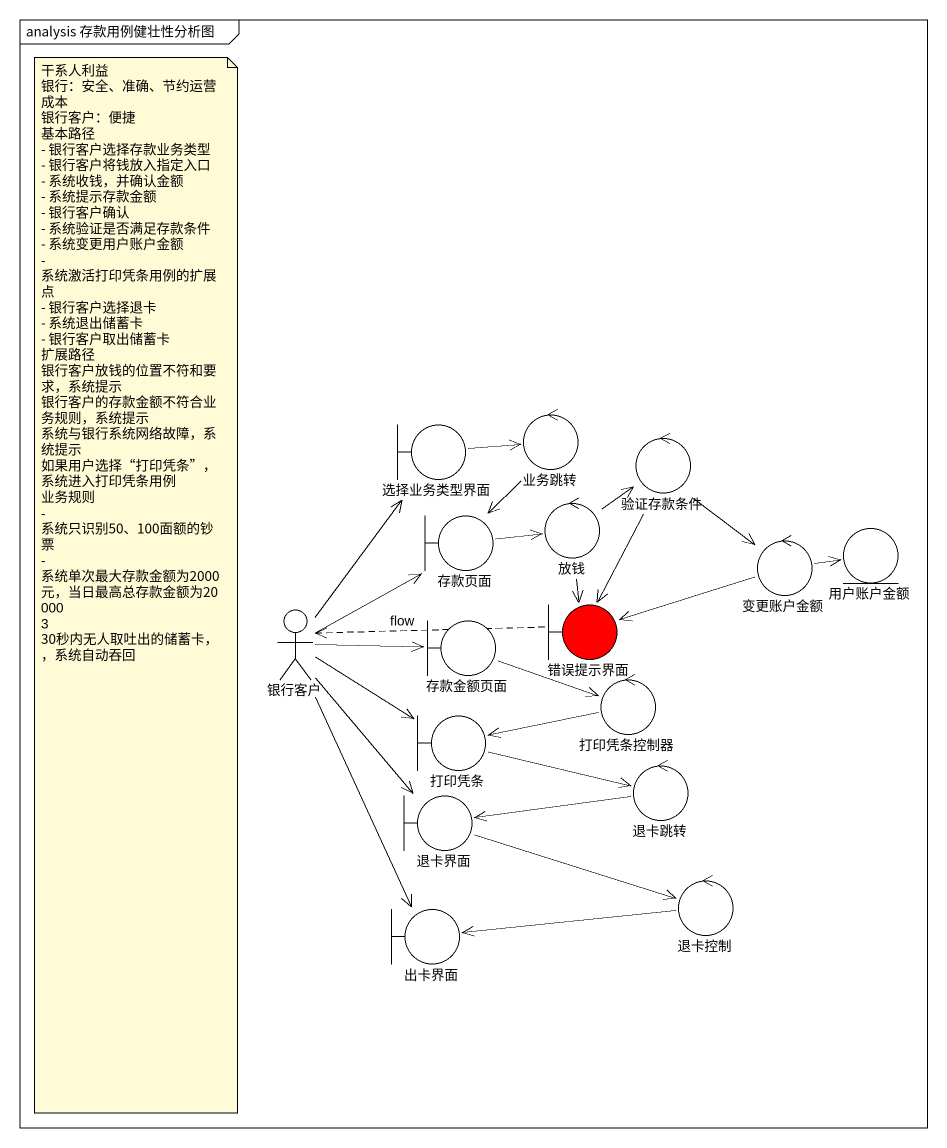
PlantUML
@startuml
mainframe analysis 存款用例健壮性分析图
boundary 选择业务类型界面
control 业务跳转
control 验证存款条件
boundary 存款页面
control 放钱
control 变更账户金额
entity 用户账户金额
actor 银行客户
boundary 存款金额页面
boundary 错误提示界面 #FF0000
control 打印凭条控制器
boundary 打印凭条
control 退卡跳转
boundary 退卡界面
boundary 出卡界面
control 退卡控制
选择业务类型界面 -right-> 业务跳转
业务跳转 --> 存款页面
验证存款条件 --> 变更账户金额
验证存款条件 --> 错误提示界面
存款页面 -right-> 放钱
放钱 -up-> 验证存款条件
放钱 --> 错误提示界面
变更账户金额 -right-> 用户账户金额
变更账户金额 -left-> 错误提示界面
银行客户 -up-> 选择业务类型界面
银行客户 -up-> 存款页面
银行客户 -right-> 存款金额页面
银行客户 -right-> 打印凭条
银行客户 --> 退卡界面
银行客户 --> 出卡界面
存款金额页面 -right-> 打印凭条控制器
错误提示界面 .left.> 银行客户 : flow
打印凭条控制器 -left-> 打印凭条
打印凭条 -right-> 退卡跳转
退卡跳转 -left-> 退卡界面
退卡界面 -right-> 退卡控制
退卡控制 -left-> 出卡界面
note as N1
  干系人利益
  银行：安全、准确、节约运营成本
  银行客户：便捷
  基本路径
  - 银行客户选择存款业务类型
  - 银行客户将钱放入指定入口
  - 系统收钱，并确认金额
  - 系统提示存款金额
  - 银行客户确认
  - 系统验证是否满足存款条件
  - 系统变更用户账户金额
  - 系统激活打印凭条用例的扩展点
  - 银行客户选择退卡
  - 系统退出储蓄卡
  - 银行客户取出储蓄卡
  扩展路径
  银行客户放钱的位置不符和要求，系统提示
  银行客户的存款金额不符合业务规则，系统提示
  系统与银行系统网络故障，系统提示
  如果用户选择“打印凭条”，系统进入打印凭条用例
  业务规则
  - 系统只识别50、100面额的钞票
  - 系统单次最大存款金额为2000元，当日最高总存款金额为20000
  3 30秒内无人取吐出的储蓄卡，，系统自动吞回
end note
@enduml
